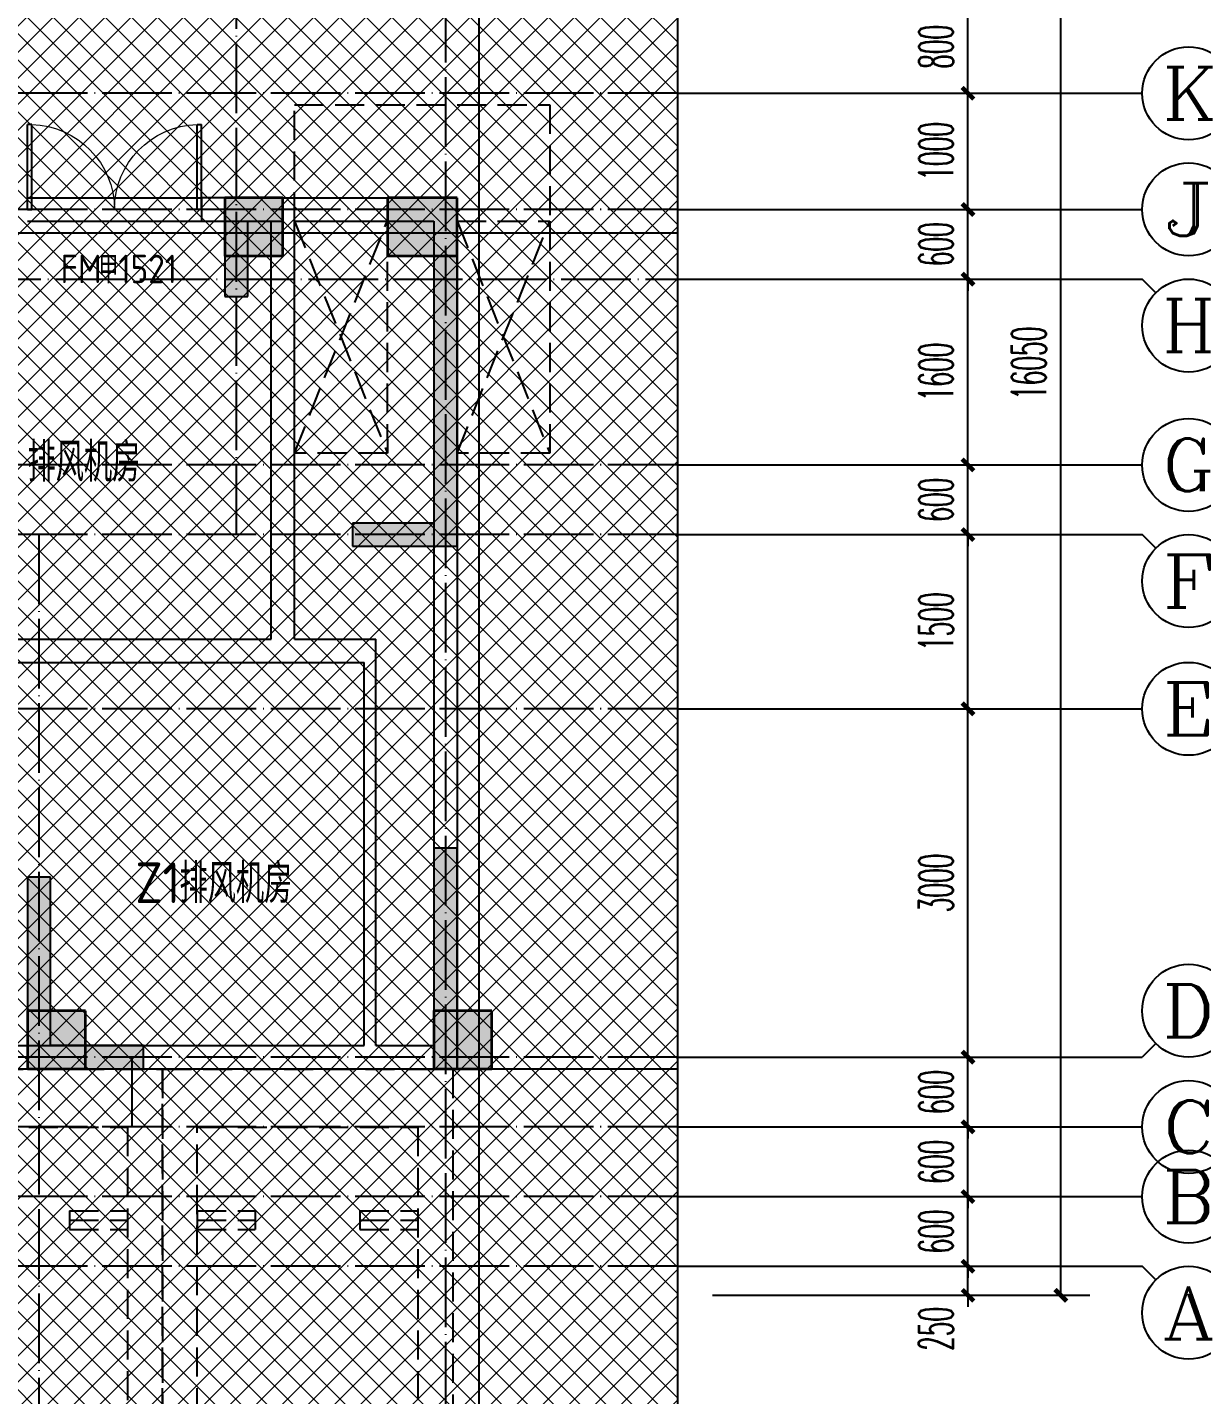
# Model space of a CAD drawing. Extents: x 27938 to 1507990, y 110129 to 923079.
# Drawn here: x 707311 to 717423, y 661256 to 673029 of the extents above; entities that cross this region are included whole.
import ezdxf
from ezdxf.enums import TextEntityAlignment as Align
from ezdxf.xclip import XClip

# ---------------------------------------------------------------- set-up
doc = ezdxf.new("R2010")
doc.units = 0
doc.header["$LTSCALE"] = 1000
doc.header["$MEASUREMENT"] = 0
doc.header["$XCLIPFRAME"] = 0
doc.linetypes.add('DASH', pattern=[0.35, 0.25, -0.1])
doc.linetypes.add('DOTE', pattern=[2.4200000000000004, 2, -0.2, 0.02, -0.2])
for name, color, linetype in [('----建筑底图', 8, 'Continuous'), ('AXIS', 3, 'Continuous'), ('AXIS_TEXT', 7, 'Continuous'), ('COLUMN', 9, 'Continuous'), ('DOOR_FIRE', 4, 'Continuous'), ('DOOR_FIRE_TEXT', 7, 'Continuous'), ('DOTE', 1, 'Continuous'), ('HS-A-停车位（标准）', 9, 'Continuous'), ('HS-A-墙-砖', 2, 'Continuous'), ('HS-A-留孔-顶板面', 3, 'DASH'), ('PUB_HATCH', 8, 'Continuous'), ('PUB_TEXT', 4, 'Continuous')]:
    doc.layers.add(name, color=color, linetype=linetype)
doc.layers.add('填充', color=251, linetype='Continuous', lineweight=5)
doc.layers.add('砼柱', color=2, linetype='Continuous', lineweight=35)
doc.styles.add('_TCH_AXIS', font='COMPLEX', dxfattribs={"bigfont": 'GBCBIG'})
doc.styles.add('_TCH_DIM_T3', font='SIMPLEX.shx', dxfattribs={"width": 0.4941176470588236, "bigfont": 'GBCBIG.shx'})
doc.styles.add('COMPLEX', font='COMPLEX')
doc.styles.get("Standard").update_dxf_attribs({"font": 'gbenor.shx', "bigfont": 'gbcbig.shx'})
doc.dimstyles.new('_TCH_ARCH&&100', dxfattribs={"dimtxt": 297.5, "dimasz": 100, "dimexe": 250, "dimexo": 300, "dimgap": 126.25, "dimtad": 1, "dimdec": 0, "dimzin": 0, "dimdsep": 46, "dimtxsty": '_TCH_DIM_T3', "dimblk": 'ARCHTICK', "dimcen": 0.09, "dimclrt": 4, "dimazin": 2, "dimtfac": 1, "dimtdec": 0, "dimtix": 1, "dimtmove": 2, "dimatfit": 3, "dimfxl": 100, "dimtolj": 1, "dimtzin": 0, "dimarcsym": 0})

# ---------------------------------------------------------------- blocks, each defined once
blk = doc.blocks.new('A$C25A378E3')
at = {"layer": 'HS-A-停车位（标准）', "color": 0, "linetype": 'DASH'}
for p, q in [((299.9288666398497, 4280.200665866025), (299.9276344913524, 4120.200664976728)), ((299.9288666398497, 4280.200665866025), (799.9285807174165, 4280.00894703425)), ((799.9285807174165, 4280.00894703425), (799.9273485837039, 4120.008946264163)), ((1699.929113851395, 4280.193678615266), (1699.927881702897, 4120.19367778569)), ((1699.929113851395, 4280.193678615266), (2199.928827928961, 4280.001959843212)), ((2199.928827928961, 4280.001959843212), (2199.927595795365, 4120.001958953799)), ((299.9282505712472, 4200.200665451237), (799.9279646449722, 4200.00894667895)), ((1699.928497782676, 4200.193678200361), (2199.928211856517, 4200.001959428308)), ((299.9276344913524, 4120.200664976728), (799.9273485837039, 4120.008946264163)), ((1699.927881702897, 4120.19367778569), (2199.927595795365, 4120.001958953799)), ((300.0205537431175, 1700.046125917463), (-199.9740653929766, 2550.049336581258)), ((2200.020893819514, 1700.035927985562), (2700.026429273654, 2550.032717227354))]:
    blk.add_line(p, q, dxfattribs=at)
for points in [[(1.164153218269348e-10, 5499.999999999884), (2499.999999842257, 5499.971898506512), (2499.938176556607, -0.02810114610474557), (-0.06182328553404659, 3.472669050097466e-07)], [(299.9943796824664, 4999.996627852321), (2199.994379562442, 4999.975270717288), (2199.938176575466, -0.02472896687686443), (299.9381766954903, -0.003371831844560802)]]:
    blk.add_lwpolyline(points, close=True, dxfattribs=at)
blk = doc.blocks.new('GFDGFSDFGD')
at = {"layer": 'PUB_HATCH'}
for points in [[(469216.5278856933, 373023.7489891218), (468716.6142146345, 373023.7489891474), (468716.614215821, 372173.7490466764), (468916.614215821, 372173.7490466764), (468916.6142146345, 372823.7489891474), (469216.5278856932, 372823.7489891325)], [(470116.5278858056, 373023.7242363702), (470116.5400559873, 372823.7242219659), (470516.6248608171, 372823.7242150244), (470516.6271137528, 370223.7253745406), (469816.6220033753, 370223.7236638459), (469816.6219505749, 370023.7246210462), (470716.6247331647, 370023.7284206367), (470716.6245596325, 373023.7248241129)], [(470716.6138186982, 367423.7237571239), (470516.6138194655, 367423.7237572445), (470516.6138193845, 365523.7242152715), (470716.6138235736, 365523.7259667461)], [(468016.6126930281, 365523.7242152719), (468016.6126930281, 365723.7242152719), (467216.6138193342, 365723.7242152694), (467216.6138205207, 367173.7241577404), (467016.6138205207, 367173.7241577404), (467016.6138193342, 365523.7242152694)]]:
    blk.add_hatch(color=0, dxfattribs=at).paths.add_polyline_path(points)
at = {"layer": 'COLUMN', "color": 0}
for p, q in [((469216.5278856933, 373023.7489891218), (468716.6142146345, 373023.7489891474)), ((468716.6142146345, 373023.7489891474), (468716.614215821, 372173.7490466764)), ((469216.5278856932, 372823.7489891325), (469216.5278856933, 373023.7489891218)), ((470716.6245596325, 373023.7248241129), (470116.5278858056, 373023.7242363702)), ((470116.5278858056, 373023.7242363702), (470116.5400559873, 372823.7242219659)), ((470716.6247331647, 370023.7284206367), (470716.6245596325, 373023.7248241129)), ((468916.614215821, 372173.7490466764), (468916.6142146345, 372823.7489891474)), ((468916.6142146345, 372823.7489891474), (469216.5278856932, 372823.7489891325)), ((470116.5400559873, 372823.7242219659), (470516.6248608171, 372823.7242150244)), ((470516.6248608171, 372823.7242150244), (470516.6271137528, 370223.7253745406)), ((468716.614215821, 372173.7490466764), (468916.614215821, 372173.7490466764)), ((470516.6271137528, 370223.7253745406), (469816.6220033753, 370223.7236638459)), ((469816.6220033753, 370223.7236638459), (469816.6219505749, 370023.7246210462)), ((469816.6219505749, 370023.7246210462), (470716.6247331647, 370023.7284206367)), ((470716.6138186982, 367423.7237571239), (470516.6138194655, 367423.7237572445)), ((470516.6138194655, 367423.7237572445), (470516.6138193845, 365523.7242152715)), ((470716.6138235736, 365523.7259667461), (470716.6138186982, 367423.7237571239)), ((467216.6138205207, 367173.7241577404), (467016.6138205207, 367173.7241577404)), ((467016.6138205207, 367173.7241577404), (467016.6138193342, 365523.7242152694)), ((467216.6138193342, 365723.7242152694), (467216.6138205207, 367173.7241577404)), ((468016.6126930281, 365723.7242152719), (467216.6138193342, 365723.7242152694)), ((468016.6126930281, 365523.7242152719), (468016.6126930281, 365723.7242152719)), ((467016.6138193342, 365523.7242152694), (468016.6126930281, 365523.7242152719)), ((470516.6138193845, 365523.7242152715), (470716.6138235736, 365523.7259667461))]:
    blk.add_line(p, q, dxfattribs=at)
blk = doc.blocks.new('$DorLib2D$00000002')
at = {"color": 0}
for p, q in [((-0.5, -5.684341886080802e-17), (-0.5000000000000007, 0.4875)), ((-0.4750000000000007, 0.4875), (-0.5000000000000007, 0.4875)), ((-0.475, -2.842170943040401e-17), (-0.4750000000000007, 0.4875)), ((0.475, -2.842170943040401e-17), (0.4750000000000007, 0.4875)), ((0.4750000000000007, 0.4875), (0.5000000000000007, 0.4875)), ((0.5, -5.684341886080802e-17), (0.5000000000000007, 0.4875)), ((-0.5, -5.684341886080802e-17), (-0.475, -2.842170943040401e-17)), ((0.5, -5.684341886080802e-17), (0.475, -2.842170943040401e-17))]:
    blk.add_line(p, q, dxfattribs=at)
at = {"color": 0, "lineweight": 13}
for centre, start, end in [((-0.4875, -4.263256414560601e-17), 0, 88.53071641864632), ((0.4875, -4.263256414560601e-17), 91.4692835813537, 180)]:
    blk.add_arc(centre, 0.4875, start, end, dxfattribs=at)
blk = doc.blocks.new('A$C74D73064')
at = {"layer": 'PUB_HATCH'}
for points in [[(-21482.58694435784, 62022.2538045363), (-21982.58694435784, 62022.2538045363), (-21982.58694435784, 61522.2538045363), (-21482.58694435784, 61522.2538045363)], [(-19982.58694435784, 62022.2538045363), (-20582.58694435784, 62022.2538045363), (-20582.58694435784, 61522.2538045363), (-19982.58694435784, 61522.2538045363)], [(-23182.58694386005, 55022.2538045363), (-23682.58694386005, 55022.2538045363), (-23682.58694386005, 54522.2538045363), (-23182.58694386005, 54522.2538045363)], [(-19682.58694435784, 55022.2538045363), (-20182.58694435784, 55022.2538045363), (-20182.58694435784, 54522.2538045363), (-19682.58694435784, 54522.2538045363)]]:
    blk.add_hatch(color=0, dxfattribs=at).paths.add_polyline_path(points)
at = {"layer": '填充'}
h = blk.add_hatch(dxfattribs=at)
h.set_pattern_fill('ANSI37', color=0, scale=100, style=0)
h.set_pattern_definition([(45, (-58932.59737397294, 57522.26104246161), (-112.2532015133644, 112.2532015133644), []), (135, (-58932.59737397294, 57522.26104246161), (-112.2532015133644, -112.2532015133644), [])])
h.paths.add_polyline_path([(-28582.20772475161, 63622.2570350687), (-28582.20890245802, 65922.252540029), (-31082.20886589878, 65922.25773966254), (-31082.20886430296, 67422.25669230393), (-34082.20887118683, 67422.25669230393), (-34082.5505323289, 61422.52727940516), (-34382.55262216722, 61422.52582009928), (-34382.55222541018, 59622.25773173547), (-33932.5515145692, 59622.2577317995), (-33932.55151562626, 57522.26104230864), (-31232.5515145688, 57522.26104231901), (-31232.55151457246, 58222.25803410448), (-26482.5588239741, 58222.25908061885), (-26482.55882388545, 61422.52588570467), (-31082.54780066613, 61422.5036801016), (-31082.20886828407, 63622.25710920373)], flags=16)
h.paths.add_polyline_path([(-59182.59378983884, 67422.25693499309), (-59182.60076967761, 66022.25774936203), (-61682.59744094015, 66022.25774936262), (-61682.59688383213, 63622.25835219189), (-59082.59691299131, 63622.25281810621), (-59082.59639067558, 61422.52727955813), (-59382.5984805139, 61422.52582025225), (-59382.59808375686, 59622.25773188844), (-58932.59737291589, 59622.25773195247), (-58932.59737397294, 57522.26104246161), (-56232.59737291548, 57522.26104247198), (-56232.59737291915, 58222.25803425745), (-51482.60468232079, 58222.25908077182), (-51482.60468223214, 61422.52588585764), (-56082.59365901281, 61422.50368025457), (-56082.58671280812, 67422.25358231028)], flags=16)
h.paths.add_polyline_path([(-72082.59762963868, 70322.25773198775), (-18082.61076209735, 70322.25773198775), (-18082.61076209735, 50822.25773316459), (-72082.59762963868, 50822.25773316459)])
at = {"color": 0}
blk.add_lwpolyline([(-72082.59762963868, 70322.25773198775), (-18082.61076209735, 70322.25773198775), (-18082.61076209735, 50822.25773316459), (-72082.59762963868, 50822.25773316459)], close=True, dxfattribs=at)
at = {"layer": 'DOOR_FIRE', "color": 0}
for p, q in [((-23682.61424032796, 62022.40135075094), (-22182.61424032796, 62022.40135075094)), ((-23682.61424032796, 61822.40135075094), (-22182.61424032796, 61822.40135075094))]:
    blk.add_line(p, q, dxfattribs=at)
at = {"layer": 'DOTE', "color": 0}
for p, q in [((-19794.96489887004, 128076.6066358481), (-19794.96489887004, 3986.254199284944)), ((186069.1586907371, 61719.25646165141), (-82096.49317365023, 61719.25646165141)), ((186069.1586907378, 54519.25646165141), (-82096.49317365023, 54519.25646165141))]:
    blk.add_line(p, q, dxfattribs=at)
at = {"layer": 'HS-A-墙-砖', "color": 0}
for p, q in [((-21482.64323880064, 62022.40135075094), (-22182.61424032807, 62022.40135075098)), ((-22182.61424032807, 62022.40135075098), (-22182.61424032807, 61822.40135075097)), ((-21482.64323880064, 62022.40135075094), (-21082.50872120186, 62022.40135075094)), ((-21082.50872120186, 62022.40135075094), (-21082.50872272049, 62022.48804709106)), ((-21082.50872272049, 62022.48804709106), (-19982.60841213067, 62022.48804709101)), ((-19982.60841213067, 62022.48804709101), (-19982.60841213067, 54522.25380455101)), ((-22182.61424032807, 61822.40135075097), (-21582.6432388007, 61822.40135075098)), ((-21582.64323880071, 58222.40135075094), (-21582.6432388007, 61822.40135075098)), ((-21382.64323880072, 61822.40135075057), (-21082.50872120186, 61822.40135075094)), ((-21382.64323880072, 58222.40135075104), (-21382.64323880072, 61822.40135075057)), ((-21082.50872272049, 61822.48804709106), (-20182.60841213068, 61822.48804709109)), ((-20182.60841213068, 61822.48804709109), (-20182.60841213068, 54722.25380455101)), ((-24682.60790504079, 58222.40135075094), (-21582.64323880071, 58222.40135075094)), ((-21382.64323880072, 58222.40135075104), (-20682.60841211397, 58222.40135075102)), ((-20682.60841211398, 54722.25380455101), (-20682.60841211397, 58222.40135075102)), ((-24682.60790504282, 58022.40135075093), (-21482.64323880069, 58022.40135075094)), ((-21482.64323880069, 58022.40135075094), (-20782.60841211395, 58022.40135075114)), ((-20782.60841211395, 54722.253804551), (-20782.60841211395, 58022.40135075114)), ((-24682.60790504282, 54722.25380455101), (-20782.60841211395, 54722.253804551)), ((-20682.60841211398, 54722.25380455101), (-20182.60841213068, 54722.25380455101)), ((-24782.60790504288, 54522.25380455097), (-20732.60841211397, 54522.25380455097)), ((-20732.60841211397, 54522.25380455097), (-19982.60841213067, 54522.25380455101))]:
    blk.add_line(p, q, dxfattribs=at)
at = {"layer": 'HS-A-留孔-顶板面', "color": 0}
for points in [[(-21382.59534171375, 61822.25392223382), (-21382.59520301246, 62821.94158468407), (-19182.65141629736, 62822.80039325147), (-19182.59766149125, 61822.4443395501)], [(-20582.59534171375, 61822.2538112381), (-20582.59531396482, 62022.25382568722), (-19982.60841212957, 62022.4880470772), (-19982.59766033624, 61822.40135101147)], [(-21382.64323879452, 61822.40135082288), (-20582.75594052626, 61822.415360566), (-20582.63181694318, 59822.41536672867), (-21382.64323879452, 59822.41536672867), (-21382.64323879452, 61822.40135082288), (-20582.63181694318, 59822.41536672867), (-21382.64323879452, 59822.41536672867), (-20582.75594052626, 61822.415360566)], [(-19982.60841212951, 61822.40135082311), (-19182.72111386125, 61822.41536056623), (-19182.59699027817, 59822.41536672891), (-19982.60841212951, 59822.41536672891), (-19982.60841212951, 61822.40135082311), (-19182.59699027817, 59822.41536672891), (-19982.60841212951, 59822.41536672891), (-19182.72111386125, 61822.41536056623)]]:
    blk.add_lwpolyline(points, dxfattribs=at)
at = {"layer": 'PUB_HATCH', "color": 0}
for points in [[(-21482.58694435784, 62022.2538045363), (-21982.58694435784, 62022.2538045363), (-21982.58694435784, 61522.2538045363), (-21482.58694435784, 61522.2538045363)], [(-19982.58694435784, 62022.2538045363), (-20582.58694435784, 62022.2538045363), (-20582.58694435784, 61522.2538045363), (-19982.58694435784, 61522.2538045363)], [(-23182.58694386005, 55022.2538045363), (-23682.58694386005, 55022.2538045363), (-23682.58694386005, 54522.2538045363), (-23182.58694386005, 54522.2538045363)], [(-19682.58694435784, 55022.2538045363), (-20182.58694435784, 55022.2538045363), (-20182.58694435784, 54522.2538045363), (-19682.58694435784, 54522.2538045363)]]:
    blk.add_lwpolyline(points, close=True, dxfattribs=at)
at = {"layer": '砼柱', "color": 0, "lineweight": 35}
for points in [[(-21482.58694435784, 62022.2538045363), (-21982.58694435784, 62022.2538045363), (-21982.58694435784, 61522.2538045363), (-21482.58694435784, 61522.2538045363)], [(-19982.58694435784, 62022.2538045363), (-20582.58694435784, 62022.2538045363), (-20582.58694435784, 61522.2538045363), (-19982.58694435784, 61522.2538045363)], [(-23182.58694386005, 55022.2538045363), (-23682.58694386005, 55022.2538045363), (-23682.58694386005, 54522.2538045363), (-23182.58694386005, 54522.2538045363)], [(-19682.58694435784, 55022.2538045363), (-20182.58694435784, 55022.2538045363), (-20182.58694435784, 54522.2538045363), (-19682.58694435784, 54522.2538045363)]]:
    blk.add_lwpolyline(points, close=True, dxfattribs=at)
at = {"color": 169}
blk.add_blockref('GFDGFSDFGD', (-490699.1757764646, -311001.4670995241), dxfattribs=at)
at = {"layer": 'DOOR_FIRE', "color": 169, "xscale": -1500, "yscale": 1500, "zscale": 200}
blk.add_blockref('$DorLib2D$00000002', (-22932.61424032796, 61922.40135075094), dxfattribs=at)
at = {"layer": 'HS-A-停车位（标准）', "color": 169, "linetype": 'DASH', "rotation": 0.000644038787326284}
for p in [(-25019.90307558439, 49019.25646199891), (-22519.90307558439, 49019.2564619988)]:
    blk.add_blockref('A$C25A378E3', p, dxfattribs=at)
at = {"layer": 'DOOR_FIRE_TEXT', "color": 0}
for s, height, p in [('FM', 245, (-23396.33321195923, 61287.41273561143)), ('甲', 236.3120567375886, (-23069.66654529256, 61287.41273561143)), ('1521', 245, (-22897.64526869682, 61287.41273561143))]:
    blk.add_text(s, height=height, dxfattribs=at).set_placement(p)
at = {"layer": 'PUB_TEXT', "color": 0}
for s, height, p in [('排风机房', 337.5886524822695, (-23681.42922884631, 59577.03709411505)), ('Z1', 350, (-22752.07056005672, 55949.56989162683)), ('排风机房', 337.5886524822695, (-22372.90389339005, 55949.56989162683))]:
    blk.add_text(s, height=height, dxfattribs=at).set_placement(p)
blk = doc.blocks.new('HFHFTHFD')
at = {"layer": 'DOTE', "color": 0, "linetype": 'DOTE', "ltscale": 0.3}
for p, q in [((468816.5787029798, 601748.8100391305), (468816.5787029798, 612948.8100463543)), ((470616.5787020952, 612948.8100463543), (470616.5787020951, 593448.8100475312)), ((472616.5787020951, 605548.8100406288), (418616.5787028495, 605548.8100406289)), ((472616.5787020951, 604548.8100471114), (418616.5787028495, 604548.8100471116)), ((418616.5787028495, 603949.0803176122), (472616.5787020951, 603949.0802720234)), ((472616.5787020951, 602348.8100463724), (418616.5787028495, 602348.8100463726)), ((472616.5787020951, 601748.8100473221), (418616.5787028495, 601748.8100473222)), ((467116.5787022669, 601748.8100392178), (467116.5787022669, 593448.8100475312)), ((472616.5787020951, 600248.810045596), (418616.5787028495, 600248.8100466327)), ((472616.5787020951, 597248.8100389724), (418616.5787028495, 597248.8100389724)), ((467916.5787022669, 597248.8100389725), (467916.578702267, 596648.8100389723)), ((472616.5787020951, 596648.8100389723), (418616.5787028495, 596648.8100389723)), ((472616.5787020951, 596048.810047531), (418616.5787028495, 596048.810047531)), ((472616.5787020951, 595448.810047531), (418616.5787028495, 595448.8100475312))]:
    blk.add_line(p, q, dxfattribs=at)
blk = doc.blocks.new('_ArchTick')
at = {"color": 0, "linetype": 'ByBlock', "const_width": 0.4}
blk.add_lwpolyline([(-0.5, -0.5), (0.5, 0.5)], dxfattribs=at)
blk = doc.blocks.new('*D315')
at = {"layer": 'AXIS', "color": 0, "lineweight": -2}
for p, q in [((715410.529890402, 662361.4824896364), (715410.529890402, 662461.4824896364)), ((713210.529890402, 662361.4824896364), (715660.529890402, 662361.4824896364)), ((715410.529890402, 662111.4824896364), (715410.529890402, 662361.4824896364)), ((713210.529890402, 662111.4824896364), (715660.529890402, 662111.4824896364)), ((715410.529890402, 662111.4824896364), (715410.529890402, 662011.4824896364))]:
    blk.add_line(p, q, dxfattribs=at)
at = {"layer": 'Defpoints', "color": 0}
for p in [(712910.529890402, 662361.4824896364), (715410.529890402, 662361.4824896364), (712910.529890402, 662111.4824896364)]:
    blk.add_point(p, dxfattribs=at)
at = {"layer": 'AXIS', "color": 0, "lineweight": -2, "xscale": 100, "yscale": 100, "zscale": 100}
for p, rotation in [((715410.529890402, 662361.4824896364), 270), ((715410.529890402, 662111.4824896364), 90)]:
    blk.add_blockref('_ArchTick', p, dxfattribs=dict(at, rotation=rotation))
at = {"layer": 'AXIS', "color": 4, "insert": (715135.529890402, 661822.4824896364), "char_height": 297.5, "attachment_point": 5, "rotation": 90, "style": '_TCH_DIM_T3'}
blk.add_mtext('\\A1;250', dxfattribs=at)
blk = doc.blocks.new('*D316')
at = {"layer": 'AXIS', "color": 0, "lineweight": -2}
for p, q in [((713210.529890402, 662961.4824896366), (715660.529890402, 662961.4824896366)), ((715410.529890402, 662961.4824896366), (715410.529890402, 663061.4824896366)), ((715410.529890402, 662361.4824896364), (715410.529890402, 662961.4824896366)), ((713210.529890402, 662361.4824896364), (715660.529890402, 662361.4824896364)), ((715410.529890402, 662361.4824896364), (715410.529890402, 662261.4824896364))]:
    blk.add_line(p, q, dxfattribs=at)
at = {"layer": 'Defpoints', "color": 0}
for p in [(712910.529890402, 662961.4824896366), (715410.529890402, 662961.4824896366), (712910.529890402, 662361.4824896364)]:
    blk.add_point(p, dxfattribs=at)
at = {"layer": 'AXIS', "color": 0, "lineweight": -2, "xscale": 100, "yscale": 100, "zscale": 100}
for p, rotation in [((715410.529890402, 662961.4824896366), 270), ((715410.529890402, 662361.4824896364), 90)]:
    blk.add_blockref('_ArchTick', p, dxfattribs=dict(at, rotation=rotation))
at = {"layer": 'AXIS', "color": 4, "insert": (715135.5298904019, 662661.4824896366), "char_height": 297.5, "attachment_point": 5, "rotation": 90, "style": '_TCH_DIM_T3'}
blk.add_mtext('\\A1;600', dxfattribs=at)
blk = doc.blocks.new('*D317')
at = {"layer": 'AXIS', "color": 0, "lineweight": -2}
for p, q in [((715410.529890402, 663561.4824896359), (715410.529890402, 663661.4824896359)), ((713210.529890402, 663561.4824896359), (715660.529890402, 663561.4824896359)), ((715410.529890402, 662961.4824896366), (715410.529890402, 663561.4824896359)), ((713210.529890402, 662961.4824896366), (715660.529890402, 662961.4824896366)), ((715410.529890402, 662961.4824896366), (715410.529890402, 662861.4824896366))]:
    blk.add_line(p, q, dxfattribs=at)
at = {"layer": 'Defpoints', "color": 0}
for p in [(712910.529890402, 663561.4824896359), (715410.529890402, 663561.4824896359), (712910.529890402, 662961.4824896366)]:
    blk.add_point(p, dxfattribs=at)
at = {"layer": 'AXIS', "color": 0, "lineweight": -2, "xscale": 100, "yscale": 100, "zscale": 100}
for p, rotation in [((715410.529890402, 663561.4824896359), 270), ((715410.529890402, 662961.4824896366), 90)]:
    blk.add_blockref('_ArchTick', p, dxfattribs=dict(at, rotation=rotation))
at = {"layer": 'AXIS', "color": 4, "insert": (715135.5298904019, 663261.4824896364), "char_height": 297.5, "attachment_point": 5, "rotation": 90, "style": '_TCH_DIM_T3'}
blk.add_mtext('\\A1;600', dxfattribs=at)
blk = doc.blocks.new('*D318')
at = {"layer": 'AXIS', "color": 0, "lineweight": -2}
for p, q in [((715410.529890402, 664161.482489635), (715410.529890402, 664261.482489635)), ((713210.529890402, 664161.482489635), (715660.529890402, 664161.482489635)), ((715410.529890402, 663561.4824896359), (715410.529890402, 664161.482489635)), ((713210.529890402, 663561.4824896359), (715660.529890402, 663561.4824896359)), ((715410.529890402, 663561.4824896359), (715410.529890402, 663461.4824896359))]:
    blk.add_line(p, q, dxfattribs=at)
at = {"layer": 'Defpoints', "color": 0}
for p in [(712910.529890402, 664161.482489635), (715410.529890402, 664161.482489635), (712910.529890402, 663561.4824896359)]:
    blk.add_point(p, dxfattribs=at)
at = {"layer": 'AXIS', "color": 0, "lineweight": -2, "xscale": 100, "yscale": 100, "zscale": 100}
for p, rotation in [((715410.529890402, 664161.482489635), 270), ((715410.529890402, 663561.4824896359), 90)]:
    blk.add_blockref('_ArchTick', p, dxfattribs=dict(at, rotation=rotation))
at = {"layer": 'AXIS', "color": 4, "insert": (715135.5298904019, 663861.4824896356), "char_height": 297.5, "attachment_point": 5, "rotation": 90, "style": '_TCH_DIM_T3'}
blk.add_mtext('\\A1;600', dxfattribs=at)
blk = doc.blocks.new('*D319')
at = {"layer": 'AXIS', "color": 0, "lineweight": -2}
for p, q in [((713210.529890402, 667161.482488738), (715660.529890402, 667161.482488738)), ((715410.529890402, 664161.482489635), (715410.529890402, 667161.482488738)), ((713210.529890402, 664161.482489635), (715660.529890402, 664161.482489635))]:
    blk.add_line(p, q, dxfattribs=at)
at = {"layer": 'Defpoints', "color": 0}
for p in [(712910.529890402, 667161.482488738), (715410.529890402, 667161.482488738), (712910.529890402, 664161.482489635)]:
    blk.add_point(p, dxfattribs=at)
at = {"layer": 'AXIS', "color": 0, "lineweight": -2, "xscale": 100, "yscale": 100, "zscale": 100}
for p, rotation in [((715410.529890402, 667161.482488738), 90), ((715410.529890402, 664161.482489635), 270)]:
    blk.add_blockref('_ArchTick', p, dxfattribs=dict(at, rotation=rotation))
at = {"layer": 'AXIS', "color": 4, "insert": (715135.5298904019, 665661.4824891866), "char_height": 297.5, "attachment_point": 5, "rotation": 90, "style": '_TCH_DIM_T3'}
blk.add_mtext('\\A1;3000', dxfattribs=at)
blk = doc.blocks.new('*D320')
at = {"layer": 'AXIS', "color": 0, "lineweight": -2}
for p, q in [((713210.529890402, 668661.4824894274), (715660.529890402, 668661.4824894274)), ((715410.529890402, 667161.482488738), (715410.529890402, 668661.4824894274)), ((713210.529890402, 667161.482488738), (715660.529890402, 667161.482488738))]:
    blk.add_line(p, q, dxfattribs=at)
at = {"layer": 'Defpoints', "color": 0}
for p in [(712910.529890402, 668661.4824894274), (715410.529890402, 668661.4824894274), (712910.529890402, 667161.482488738)]:
    blk.add_point(p, dxfattribs=at)
at = {"layer": 'AXIS', "color": 0, "lineweight": -2, "xscale": 100, "yscale": 100, "zscale": 100}
for p, rotation in [((715410.529890402, 668661.4824894274), 90), ((715410.529890402, 667161.482488738), 270)]:
    blk.add_blockref('_ArchTick', p, dxfattribs=dict(at, rotation=rotation))
at = {"layer": 'AXIS', "color": 4, "insert": (715135.5298904019, 667911.4824890828), "char_height": 297.5, "attachment_point": 5, "rotation": 90, "style": '_TCH_DIM_T3'}
blk.add_mtext('\\A1;1500', dxfattribs=at)
blk = doc.blocks.new('*D321')
at = {"layer": 'AXIS', "color": 0, "lineweight": -2}
for p, q in [((715410.529890402, 669261.4824884776), (715410.529890402, 669361.4824884776)), ((713210.529890402, 669261.4824884776), (715660.529890402, 669261.4824884776)), ((715410.529890402, 668661.4824894274), (715410.529890402, 669261.4824884776)), ((713210.529890402, 668661.4824894274), (715660.529890402, 668661.4824894274)), ((715410.529890402, 668661.4824894274), (715410.529890402, 668561.4824894274))]:
    blk.add_line(p, q, dxfattribs=at)
at = {"layer": 'Defpoints', "color": 0}
for p in [(712910.529890402, 669261.4824884776), (715410.529890402, 669261.4824884776), (712910.529890402, 668661.4824894274)]:
    blk.add_point(p, dxfattribs=at)
at = {"layer": 'AXIS', "color": 0, "lineweight": -2, "xscale": 100, "yscale": 100, "zscale": 100}
for p, rotation in [((715410.529890402, 669261.4824884776), 270), ((715410.529890402, 668661.4824894274), 90)]:
    blk.add_blockref('_ArchTick', p, dxfattribs=dict(at, rotation=rotation))
at = {"layer": 'AXIS', "color": 4, "insert": (715135.5298904019, 668961.4824889526), "char_height": 297.5, "attachment_point": 5, "rotation": 90, "style": '_TCH_DIM_T3'}
blk.add_mtext('\\A1;600', dxfattribs=at)
blk = doc.blocks.new('*D322')
at = {"layer": 'AXIS', "color": 0, "lineweight": -2}
for p, q in [((713210.529890402, 670861.7527597174), (715660.529890402, 670861.7527597174)), ((715410.529890402, 669261.4824884776), (715410.529890402, 670861.7527597174)), ((713210.529890402, 669261.4824884776), (715660.529890402, 669261.4824884776))]:
    blk.add_line(p, q, dxfattribs=at)
at = {"layer": 'Defpoints', "color": 0}
for p in [(712910.529890402, 670861.7527597174), (715410.529890402, 670861.7527597174), (712910.529890402, 669261.4824884776)]:
    blk.add_point(p, dxfattribs=at)
at = {"layer": 'AXIS', "color": 0, "lineweight": -2, "xscale": 100, "yscale": 100, "zscale": 100}
for p, rotation in [((715410.529890402, 670861.7527597174), 90), ((715410.529890402, 669261.4824884776), 270)]:
    blk.add_blockref('_ArchTick', p, dxfattribs=dict(at, rotation=rotation))
at = {"layer": 'AXIS', "color": 4, "insert": (715135.5298904019, 670061.6176240976), "char_height": 297.5, "attachment_point": 5, "rotation": 90, "style": '_TCH_DIM_T3'}
blk.add_mtext('\\A1;1600', dxfattribs=at)
blk = doc.blocks.new('*D323')
at = {"layer": 'AXIS', "color": 0, "lineweight": -2}
for p, q in [((715410.529890402, 671461.4824892166), (715410.529890402, 671561.4824892166)), ((713210.529890402, 671461.4824892166), (715660.529890402, 671461.4824892166)), ((715410.529890402, 670861.7527597174), (715410.529890402, 671461.4824892166)), ((713210.529890402, 670861.7527597174), (715660.529890402, 670861.7527597174)), ((715410.529890402, 670861.7527597174), (715410.529890402, 670761.7527597174))]:
    blk.add_line(p, q, dxfattribs=at)
at = {"layer": 'Defpoints', "color": 0}
for p in [(712910.529890402, 671461.4824892166), (715410.529890402, 671461.4824892166), (712910.529890402, 670861.7527597174)]:
    blk.add_point(p, dxfattribs=at)
at = {"layer": 'AXIS', "color": 0, "lineweight": -2, "xscale": 100, "yscale": 100, "zscale": 100}
for p, rotation in [((715410.529890402, 671461.4824892166), 270), ((715410.529890402, 670861.7527597174), 90)]:
    blk.add_blockref('_ArchTick', p, dxfattribs=dict(at, rotation=rotation))
at = {"layer": 'AXIS', "color": 4, "insert": (715135.5298904019, 671161.6176244671), "char_height": 297.5, "attachment_point": 5, "rotation": 90, "style": '_TCH_DIM_T3'}
blk.add_mtext('\\A1;600', dxfattribs=at)
blk = doc.blocks.new('*D324')
at = {"layer": 'AXIS', "color": 0, "lineweight": -2}
for p, q in [((713210.529890402, 672461.4824827341), (715660.529890402, 672461.4824827341)), ((715410.529890402, 671461.4824892166), (715410.529890402, 672461.4824827341)), ((713210.529890402, 671461.4824892166), (715660.529890402, 671461.4824892166))]:
    blk.add_line(p, q, dxfattribs=at)
at = {"layer": 'Defpoints', "color": 0}
for p in [(712910.529890402, 672461.4824827341), (715410.529890402, 672461.4824827341), (712910.529890402, 671461.4824892166)]:
    blk.add_point(p, dxfattribs=at)
at = {"layer": 'AXIS', "color": 0, "lineweight": -2, "xscale": 100, "yscale": 100, "zscale": 100}
for p, rotation in [((715410.529890402, 672461.4824827341), 90), ((715410.529890402, 671461.4824892166), 270)]:
    blk.add_blockref('_ArchTick', p, dxfattribs=dict(at, rotation=rotation))
at = {"layer": 'AXIS', "color": 4, "insert": (715135.5298904019, 671961.4824859755), "char_height": 297.5, "attachment_point": 5, "rotation": 90, "style": '_TCH_DIM_T3'}
blk.add_mtext('\\A1;1000', dxfattribs=at)
blk = doc.blocks.new('*D325')
at = {"layer": 'AXIS', "color": 0, "lineweight": -2}
for p, q in [((713210.529890402, 673261.4824886639), (715660.529890402, 673261.4824886639)), ((715410.529890402, 672461.4824827341), (715410.529890402, 673261.4824886639)), ((713210.529890402, 672461.4824827341), (715660.529890402, 672461.4824827341))]:
    blk.add_line(p, q, dxfattribs=at)
at = {"layer": 'Defpoints', "color": 0}
for p in [(712910.529890402, 673261.4824886639), (715410.529890402, 673261.4824886639), (712910.529890402, 672461.4824827341)]:
    blk.add_point(p, dxfattribs=at)
at = {"layer": 'AXIS', "color": 0, "lineweight": -2, "xscale": 100, "yscale": 100, "zscale": 100}
for p, rotation in [((715410.529890402, 673261.4824886639), 90), ((715410.529890402, 672461.4824827341), 270)]:
    blk.add_blockref('_ArchTick', p, dxfattribs=dict(at, rotation=rotation))
at = {"layer": 'AXIS', "color": 4, "insert": (715135.5298904019, 672861.4824856991), "char_height": 297.5, "attachment_point": 5, "rotation": 90, "style": '_TCH_DIM_T3'}
blk.add_mtext('\\A1;800', dxfattribs=at)
blk = doc.blocks.new('*D330')
at = {"layer": 'AXIS', "color": 0, "lineweight": -2}
for p, q in [((713210.529890402, 678161.4811829291), (716460.529890402, 678161.4811829291)), ((716210.529890402, 662111.4824896366), (716210.529890402, 678161.4811829291)), ((713210.529890402, 662111.4824896366), (716460.529890402, 662111.4824896366))]:
    blk.add_line(p, q, dxfattribs=at)
at = {"layer": 'Defpoints', "color": 0}
for p in [(712910.529890402, 678161.4811829291), (716210.529890402, 678161.4811829291), (712910.529890402, 662111.4824896366)]:
    blk.add_point(p, dxfattribs=at)
at = {"layer": 'AXIS', "color": 0, "lineweight": -2, "xscale": 100, "yscale": 100, "zscale": 100}
for p, rotation in [((716210.529890402, 678161.4811829291), 90), ((716210.529890402, 662111.4824896366), 270)]:
    blk.add_blockref('_ArchTick', p, dxfattribs=dict(at, rotation=rotation))
at = {"layer": 'AXIS', "color": 4, "insert": (715935.5298904019, 670136.481836283), "char_height": 297.5, "attachment_point": 5, "rotation": 90, "style": '_TCH_DIM_T3'}
blk.add_mtext('\\A1;16050', dxfattribs=at)
blk = doc.blocks.new('_AXISO')
at = {"color": 0}
blk.add_circle((0, 0), 0.5, dxfattribs=at)
at = {"layer": 'AXIS_TEXT', "color": 0, "style": 'COMPLEX', "width": 1.041666666666667}
blk.add_attdef('A', text='', height=0.56, dxfattribs=at).set_placement((-0.25, -0.28), (0.25, -0.28), align=Align.FIT)

msp = doc.modelspace()

# ---------------------------------------------------------------- linework, layer by layer
at = {"layer": 'AXIS', "color": 8}
for p, q in [((712910.529890402, 672461.4824827358), (716910.529890402, 672461.4824827358)), ((712910.529890402, 671461.4824892166), (716910.529890402, 671461.4824892166)), ((712910.5298909928, 670861.7527597174), (716910.5298909928, 670861.7527597174)), ((717027.6871785182, 670744.595472192), (716910.5298909928, 670861.7527597174)), ((712910.529890402, 669261.4824884778), (716910.529890402, 669261.4824884778)), ((712910.529890402, 668661.4824894276), (716910.529890402, 668661.4824894276)), ((717027.6871779273, 668544.3252019022), (716910.529890402, 668661.4824894276)), ((712910.5298903923, 667161.4824887379), (716910.5298903923, 667161.4824887379)), ((717027.6871779273, 664278.639777162), (716910.529890402, 664161.4824896366)), ((712910.529890402, 664161.4824896366), (716910.529890402, 664161.4824896366)), ((712910.5298904015, 663561.4824896366), (716910.5298904015, 663561.4824896366)), ((712910.529890402, 662961.4824896366), (716910.529890402, 662961.4824896366)), ((712910.529890402, 662361.4824896364), (716910.529890402, 662361.4824896364)), ((717027.6871779273, 662244.325202111), (716910.529890402, 662361.4824896364))]:
    msp.add_line(p, q, dxfattribs=at)

# ---------------------------------------------------------------- block references
at = {"layer": '----建筑底图', "color": 8}
ref = msp.add_blockref('A$C74D73064', (730993.1269683774, 609539.2247564725), dxfattribs=at)
XClip(ref).set_block_clipping_path([(-72082.59762963868, 50822.25773316459), (-18082.61076209729, 70322.2577319878)])
at = {"layer": '----建筑底图', "color": 169}
msp.add_blockref('HFHFTHFD', (240293.9511883294, 66912.67244210537), dxfattribs=at)
at = {"color": 8}
msp.add_blockref('GFDGFSDFGD', (240293.9511919126, 298537.7576569484), dxfattribs=at)
at = {"layer": 'AXIS', "color": 8}
ref = msp.add_blockref('_AXISO', (717310.529890402, 672461.4824827358), dxfattribs=dict(at, xscale=800, yscale=800, zscale=800))
ref.add_attrib('A', 'K', dxfattribs={"layer": 'AXIS_TEXT', "color": 8, "ltscale": 0.5, "height": 452.5483399593904, "style": '_TCH_AXIS', "width": 1.105263157894923}).set_placement((717084.2557204223, 672235.208312756), (717536.8040603817, 672235.208312756), align=Align.FIT)
ref = msp.add_blockref('_AXISO', (717310.529890402, 671461.4824892166), dxfattribs=dict(at, xscale=800, yscale=800, zscale=800))
ref.add_attrib('A', 'J', dxfattribs={"layer": 'AXIS_TEXT', "color": 8, "ltscale": 0.5, "height": 452.5483399593904, "style": '_TCH_AXIS', "width": 1.909090909091232}).set_placement((717084.2557204223, 671235.2083192369), (717536.8040603817, 671235.2083192369), align=Align.FIT)
ref = msp.add_blockref('_AXISO', (717310.5298909928, 670461.7527597174), dxfattribs=dict(at, xscale=800, yscale=800, zscale=800))
ref.add_attrib('A', 'H', dxfattribs={"layer": 'AXIS_TEXT', "color": 8, "ltscale": 0.5, "height": 452.5483399593904, "style": '_TCH_AXIS', "width": 1.050000000000177}).set_placement((717084.2557210131, 670235.4785897377), (717536.8040609725, 670235.4785897377), align=Align.FIT)
ref = msp.add_blockref('_AXISO', (717310.529890402, 669261.4824884778), dxfattribs=dict(at, xscale=800, yscale=800, zscale=800))
ref.add_attrib('A', 'G', dxfattribs={"layer": 'AXIS_TEXT', "color": 8, "ltscale": 0.5, "height": 452.5483399593904, "style": '_TCH_AXIS', "width": 1.166666666666864}).set_placement((717084.2557204223, 669035.2083184981), (717536.8040603817, 669035.2083184981), align=Align.FIT)
ref = msp.add_blockref('_AXISO', (717310.529890402, 668261.4824894276), dxfattribs=dict(at, xscale=800, yscale=800, zscale=800))
ref.add_attrib('A', 'F', dxfattribs={"layer": 'AXIS_TEXT', "color": 8, "ltscale": 0.5, "height": 452.5483399593904, "style": '_TCH_AXIS', "width": 1.312500000000222}).set_placement((717084.2557204223, 668035.2083194478), (717536.8040603817, 668035.2083194478), align=Align.FIT)
ref = msp.add_blockref('_AXISO', (717310.5298903923, 667161.4824887379), dxfattribs=dict(at, xscale=800, yscale=800, zscale=800))
ref.add_attrib('A', 'E', dxfattribs={"layer": 'AXIS_TEXT', "color": 8, "ltscale": 0.5, "height": 452.5483399593904, "style": '_TCH_AXIS', "width": 1.312500000000222}).set_placement((717084.2557204126, 666935.2083187582), (717536.8040603721, 666935.2083187582), align=Align.FIT)
ref = msp.add_blockref('_AXISO', (717310.529890402, 664561.4824896366), dxfattribs=dict(at, xscale=800, yscale=800, zscale=800))
ref.add_attrib('A', 'D', dxfattribs={"layer": 'AXIS_TEXT', "color": 8, "ltscale": 0.5, "height": 452.5483399593904, "style": '_TCH_AXIS', "width": 1.235294117647267}).set_placement((717084.2557204223, 664335.2083196569), (717536.8040603817, 664335.2083196569), align=Align.FIT)
ref = msp.add_blockref('_AXISO', (717310.5298904015, 663561.4824896366), dxfattribs=dict(at, xscale=800, yscale=800, zscale=800))
ref.add_attrib('A', 'C', dxfattribs={"layer": 'AXIS_TEXT', "color": 8, "ltscale": 0.5, "height": 452.5483399593904, "style": '_TCH_AXIS', "width": 1.400000000000236}).set_placement((717084.2557204218, 663335.2083196569), (717536.8040603813, 663335.2083196569), align=Align.FIT)
ref = msp.add_blockref('_AXISO', (717310.529890402, 662961.4824896366), dxfattribs=dict(at, xscale=800, yscale=800, zscale=800))
ref.add_attrib('A', 'B', dxfattribs={"layer": 'AXIS_TEXT', "color": 8, "ltscale": 0.5, "height": 452.5483399593904, "style": '_TCH_AXIS', "width": 1.235294117647267}).set_placement((717084.2557204223, 662735.2083196569), (717536.8040603817, 662735.2083196569), align=Align.FIT)
ref = msp.add_blockref('_AXISO', (717310.529890402, 661961.4824896364), dxfattribs=dict(at, xscale=800, yscale=800, zscale=800))
ref.add_attrib('A', 'A', dxfattribs={"layer": 'AXIS_TEXT', "color": 8, "ltscale": 0.5, "height": 452.5483399593904, "style": '_TCH_AXIS', "width": 1.166666666666864}).set_placement((717084.2557204223, 661735.2083196567), (717536.8040603817, 661735.2083196567), align=Align.FIT)

# ---------------------------------------------------------------- dimensions: what is measured, and where the dimension line sits
for p1, p2, distance, picture, middle in [((712910.529890402, 662111.4824896366), (712910.529890402, 678161.4811829291), -3300, '*D330', (715935.5298904019, 670136.481836283)), ((712910.529890402, 672461.4824827341), (712910.529890402, 673261.4824886639), -2500, '*D325', (715135.5298904019, 672861.4824856991)), ((712910.529890402, 671461.4824892166), (712910.529890402, 672461.4824827341), -2500, '*D324', (715135.5298904019, 671961.4824859755)), ((712910.529890402, 670861.7527597174), (712910.529890402, 671461.4824892166), -2500, '*D323', (715135.5298904019, 671161.6176244671)), ((712910.529890402, 669261.4824884776), (712910.529890402, 670861.7527597174), -2500, '*D322', (715135.5298904019, 670061.6176240976)), ((712910.529890402, 668661.4824894274), (712910.529890402, 669261.4824884776), -2500, '*D321', (715135.5298904019, 668961.4824889526)), ((712910.529890402, 667161.482488738), (712910.529890402, 668661.4824894274), -2500, '*D320', (715135.5298904019, 667911.4824890828)), ((712910.529890402, 664161.482489635), (712910.529890402, 667161.482488738), -2500, '*D319', (715135.5298904019, 665661.4824891866)), ((712910.529890402, 663561.4824896359), (712910.529890402, 664161.482489635), -2500, '*D318', (715135.5298904019, 663861.4824896356)), ((712910.529890402, 662961.4824896366), (712910.529890402, 663561.4824896359), -2500, '*D317', (715135.5298904019, 663261.4824896364)), ((712910.529890402, 662361.4824896364), (712910.529890402, 662961.4824896366), -2500, '*D316', (715135.5298904019, 662661.4824896366))]:
    dim = msp.add_aligned_dim(p1=p1, p2=p2, distance=distance, dimstyle='_TCH_ARCH&&100', dxfattribs=at)
    dim.commit()
    dim.dimension.update_dxf_attribs({"geometry": picture, "text_midpoint": middle})
dim = msp.add_linear_dim(base=(715410.529890402, 662361.4824896364), p1=(712910.529890402, 662111.4824896364), p2=(712910.529890402, 662361.4824896364), angle=90, dimstyle='_TCH_ARCH&&100', dxfattribs=at)
dim.commit()
dim.dimension.update_dxf_attribs({"geometry": '*D315', "text_midpoint": (715135.529890402, 661822.4824896364), "dimtype": 129})

doc.saveas('drawing.dxf')
